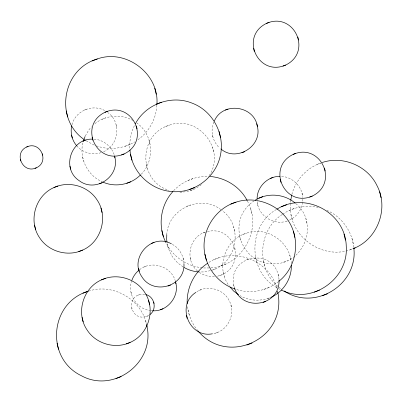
<?xml version="1.0" encoding="UTF-8"?>
<svg xmlns="http://www.w3.org/2000/svg" width="402" height="402" viewBox="0 0 402 402"><rect width="100%" height="100%" fill="white"/><g stroke="black" fill="none" stroke-linecap="round" stroke-linejoin="round"><path stroke-width="0.3" stroke-dasharray="2.01 1.51" d="M129.71 148.172C129.479 140.057 131.213 132.002 134.851 124.736M156.86 105.239C156.202 119.052 148.755 132.444 137.273 140.177M290.445 203.523C287.345 235.803 323.293 261.808 352.991 248.687M302.771 201.196L302.847 198.714M82.772 143.011C79.209 158.473 87.641 175.739 102.379 181.865M166.795 234.738C167.805 209.206 200.508 193.975 220.753 209.522M290.485 202.281L290.656 201.05M302.6 202.427C301.666 210.055 296.465 216.869 289.525 220.1M72.043 124.68C75.365 110.726 93.153 103.369 105.354 110.957M131.811 280.581C126.901 293.465 136.484 309.002 150.147 310.52M291.882 194.407C295.596 180.021 306.771 167.795 320.861 163.011M85.304 135.956L88.631 130.258L91.395 126.876M213.914 122.042C210.055 130.64 212.502 141.378 219.381 147.735M209.236 175.599C226.447 149.715 197.915 114.078 168.88 125.323C138.032 134.821 138.263 181.207 169.101 190.387M141.283 174.207C155.222 160.182 153.177 134.559 136.997 123.133M173.624 190.674C182.825 181.051 196.216 175.684 209.527 176.473M94.882 123.675C105.409 115.188 121.012 113.711 132.801 120.444M201.347 184.709C195.282 189.422 187.679 192.272 179.96 192.151M139.615 269.667C151.293 260.114 170.976 266.149 175.237 280.696M254.18 200.874C224.738 219.874 241.265 266.687 275.762 263.737C305.229 262.491 318.892 222.085 295.651 203.487M276.42 209.477C247.632 225.859 247.758 271.591 276.782 287.606M282.214 214.547C257.818 230.08 255.933 269.003 278.551 286.933M282.722 214.196C292.942 207.08 306.173 204.774 318.294 207.387M278.521 281.611C266.853 290.867 250.516 294.229 236.321 289.43M103.615 151.69C119.077 145.318 121.57 121.856 107.706 112.48M96.435 145.861C108.917 150.373 123.364 148.745 134.69 141.891M205.367 232.1C188.573 236.889 184.322 261.662 198.573 271.757M291.319 263.536C290.581 241.828 266.38 225.582 246.034 233.326C224.648 239.672 215.492 268.581 229.326 286.083M144.74 294.344C123.721 292.515 130.022 324.866 148.805 315.364M208.96 262.37C233.034 246.441 269.521 260.054 276.812 288.179M215.341 268.918L211.965 270.184C237.24 263.024 243.592 225.713 222.115 210.608M210.939 267.863C242.11 266.219 263.189 228.381 247.461 201.136M279.043 279.445C275.928 245.562 225.009 254.491 234.366 287.807M217.502 276.179C247.994 268.943 236.24 223.648 206.306 231.808M196.879 291.701C207.789 284.586 224.095 289.219 229.457 301.158C236.205 313.836 227.763 331.032 213.688 333.605M84.495 110.002L87.123 109.017M101.997 119.273L105.937 117.796M165.549 126.58L169.488 125.102M125.082 146.253L130.338 144.283M187.764 180.538L193.02 178.568M190.287 190.588L194.231 189.116M186.659 206.382L190.603 204.909M316.972 164.473L321.057 162.946M203.146 232.934L205.774 231.949M289.154 210.442L294.41 208.477M143.901 267.054L146.529 266.069M242.702 234.577L246.642 233.1M257.23 201.623C258.144 216.241 275.114 226.472 288.475 220.492M213.854 259.677L219.115 257.712M138.022 295.189L139.333 294.701M220.748 265.883L226.009 263.913M246.582 259.762L249.21 258.777M219.638 275.606L222.266 274.621M199.332 290.355L201.96 289.37M283.576 262.184L287.52 260.707M146.268 316.525L147.584 316.037M349.956 249.818L352.881 248.727M263.777 289.45L269.033 287.485M267.441 298.585L271.385 297.113C261.471 301.56 249.526 301.204 240.1 295.681M215.824 333.027L218.452 332.042M286.897 221.08L287.304 220.934M100.987 152.675C92.38 155.524 82.304 152.554 76.526 145.589M88.711 291.103C113.213 282.822 142.238 299.827 146.725 325.339M210.331 270.682L203.583 271.948L198.563 271.963M203.638 267.978L209.11 267.958M214.427 276.641C209.171 277.023 203.889 275.481 199.538 272.531M94.078 139.127C103.148 139.76 111.404 146.147 114.228 154.805M281.591 176.377C292.581 177.051 302.153 186.448 302.786 197.488M202.407 267.797C186.9 266.32 172.423 256.441 165.755 242.305M150.71 310.605L151.835 310.771M326.886 210.362C341.665 216.668 352.298 231.406 353.745 247.396M94.138 145.072L84.882 140.102M278.335 288.515L279.782 289.299M172.363 244.341C179.156 248.029 183.493 255.411 183.97 263.069M183.121 266.918L177.619 262.883L172.217 256.486L168.337 248.446L167.277 243.919L168.337 248.446M279.033 287.319L280.973 288.867M197.92 330.851C191.94 323.716 188.267 314.766 187.422 305.505M353.237 243.778L351.825 237.738M302.45 195.076L301.741 192.055M306.902 223.175L305.842 218.643M291.128 214.522L292.54 220.562M290.767 259.576L289.706 255.049M278.626 276.43L277.918 273.41M257.481 203.432L258.19 206.452M251.848 213.869L250.436 207.829M263.31 260.486L264.722 266.526M255.476 256.833L256.893 262.873M212.487 135.087L213.196 138.107M239.456 235.708L240.517 240.24M213.613 151.579L212.552 147.052M234.723 231.381L233.662 226.854M235.19 249.602L234.482 246.582M233.657 284.787L234.23 287.219M223.321 272.114L224.381 276.641M231.376 307.022L230.668 304.002M190.221 257.958L190.93 260.978M183.548 260.054L182.84 257.034M150.062 144.273L149.001 139.745M188.01 309.726L189.427 315.766M146.162 164.111L147.227 168.644M116.54 126.665L115.831 123.645M130.977 292.073L131.685 295.093M131.56 307.701L131.916 309.213M82.616 156.805L83.676 161.338M277.521 291.199L277.943 293.013M276.526 286.973L276.802 288.144M277.486 291.068L277.893 292.827M145.594 320.505L146.685 325.188"/><path stroke-width="0.6" d="M156.88 104.615C159.629 73.757 125.464 48.044 96.535 59.235C61.833 69.847 54.441 119.329 84.395 139.715M166.795 234.738L166.644 239.396L167.041 242.22M183.95 263.687C185.327 286.309 153.509 295.817 141.881 276.787C128.735 258.174 151.494 232.652 171.398 243.818M187.171 303.696C186.513 287.988 194.156 272.038 207.427 263.431M257.099 199.176C256.788 186.995 267.757 176.061 279.918 176.383M279.023 280.063C280.033 306.168 242.16 312.279 234.366 287.807M291.36 265.265C291.741 278.626 283.516 291.566 271.385 297.113M71.682 125.826C70.219 132.71 71.963 140.203 76.526 145.589M290.741 200.432L291.701 194.98M83.284 141.398L85.068 136.504M131.992 280.008C133.389 276.079 135.956 272.636 139.157 269.988M214.331 121.067C222.673 101.239 254.501 105.399 257.451 126.736C262.315 146.509 236.09 162.378 220.834 148.891M135.399 123.715C145.846 104.048 171.438 94.646 192.081 103.138C212.784 110.786 225.296 134.429 220.276 155.886C215.668 177.448 194.246 193.437 172.272 191.603C150.529 190.252 131.439 171.83 129.967 149.981M172.89 191.573C160.504 205 157.564 225.994 165.755 242.305M140.414 175.006C130.866 184.679 115.304 187.664 102.892 182.101M149.956 314.57C157.237 309.284 154.594 296.555 145.851 294.596M278.943 281.224C296.797 267.124 300.922 239.537 288.284 220.683C277.44 203.874 255.074 195.769 236.044 202.136C216.577 207.995 202.99 227.894 204.1 248.119C205.04 266.39 217.628 283.47 235.13 289.058M195.965 292.334C175.754 304.982 189.257 338.459 212.457 333.786M26.773 146.961C13.085 152.966 22.919 174.277 36.331 167.805C50.019 161.805 40.185 140.494 26.773 146.961L28.085 146.469M105.033 112.243C77.812 125.399 96.681 166.006 124.158 153.936C151.378 140.775 132.509 100.173 105.033 112.243L107.661 111.259M266.511 23.376C239.29 36.537 258.159 77.139 285.636 65.069C312.856 51.908 293.988 11.306 266.511 23.376L269.139 22.396M92.41 139.132C70.817 138.308 60.988 168.915 79.289 180.754C95.892 193.407 120.791 175.885 114.515 156.011M53.963 187.543C35.321 195.573 28.039 220.914 39.527 237.642C48.406 251.602 67.707 257.114 82.646 250.079C101.294 242.044 108.575 216.703 97.088 199.975C88.204 186.02 68.903 180.503 53.963 187.543L57.908 186.066M293.158 154.388C265.938 167.544 284.802 208.146 312.279 196.075C339.499 182.92 320.635 142.318 293.158 154.388L295.787 153.403M101.52 279.857C82.877 287.892 75.596 313.228 87.083 329.957C95.962 343.916 115.268 349.433 130.203 342.393C148.851 334.358 156.132 309.022 144.645 292.294C135.76 278.335 116.459 272.817 101.52 279.857L105.465 278.385M82.923 293.214L88.179 291.244C49.587 302.706 45.089 358.323 81.38 375.729C114.268 393.865 155.845 361.72 146.725 325.339M255.164 200.196C267.34 192.473 284.274 193.714 295.199 203.121M276.968 209.181C305.098 191.081 345.539 212.588 346.248 246.15C348.866 279.279 311.133 305.274 281.32 290.008M152.393 310.771C167.237 311.987 180.056 296.189 175.518 281.908M353.549 248.481C377.408 239.426 389.035 208.698 377.222 186.081C367.991 166.066 343.087 155.443 322.228 162.508M284.078 290.937C314.806 311.595 358.262 284.591 353.83 247.999M197.92 330.851C227.527 366.534 286.872 338.901 277.943 293.013L277.893 292.827M92.093 60.903L97.349 58.938M156.398 104.158L161.654 102.193M283.008 66.049L285.636 65.069M82.892 141.157L85.52 140.172M35.019 168.297L36.331 167.805M225.406 110.068L228.04 109.083M121.53 154.916L124.158 153.936M99.389 183.83L102.018 182.845M126.736 183.282L130.68 181.81M241.903 152.74L244.532 151.755M189.387 189.503L194.643 187.538M270.405 178.408L273.033 177.428M78.707 251.551L82.646 250.079M230.788 204.105L236.044 202.136M258.838 198.176L262.777 196.699M151.504 243.386L154.137 242.401M281.32 206.784L286.576 204.819M309.651 197.06L312.279 196.075M168.001 286.058L170.629 285.073M160.393 309.726L163.021 308.741M353.464 248.511L355.217 247.853M126.263 343.866L130.203 342.393M263.074 302.435L265.702 301.45M314.309 292.128L319.565 290.164M322.138 295.787L327.399 293.822M115.912 378.558L121.168 376.589M246.843 345.027L252.099 343.057M210.135 176.473C225.452 177.704 240.18 186.819 247.19 200.633M198.563 271.963C193.488 271.476 188.488 270.043 184.056 267.486M238.698 294.827L233.662 291.078L230.039 287.018M381.061 197.809L379.644 191.769M298.555 40.044L297.847 37.024M345.408 240.12L343.991 234.08M325.203 171.056L324.494 168.036M253.592 48.401L254.3 51.421M280.234 179.413L280.943 182.433M294.877 237.436L293.46 231.396M257.451 126.736L256.747 123.715M220.487 137.494L219.07 131.454M204.945 254.149L206.362 260.189M156.182 94.239L154.765 88.199M137.077 128.911L136.368 125.891M186.407 315.379L187.116 318.399M161.921 230.582L163.333 236.622M175.945 283.717L175.508 281.867M130.555 154.202L131.972 160.242M114.937 157.825L114.505 155.976M154.041 303.525L153.69 302.013M149.589 304.857L148.524 300.329M138.584 268.41L139.293 271.43M147.011 326.545L146.685 325.188M92.113 137.268L92.822 140.288M102.033 212.542L100.967 208.015M66.25 110.952L67.667 116.992M71.571 135.022L72.28 138.042M69.973 166.182L70.682 169.202M42.783 155.247L42.441 153.785M82.139 317.394L83.199 321.922M20.311 159.473L20.663 160.981M34.582 225.075L35.642 229.607M57.079 343.258L58.496 349.298"/></g></svg>
